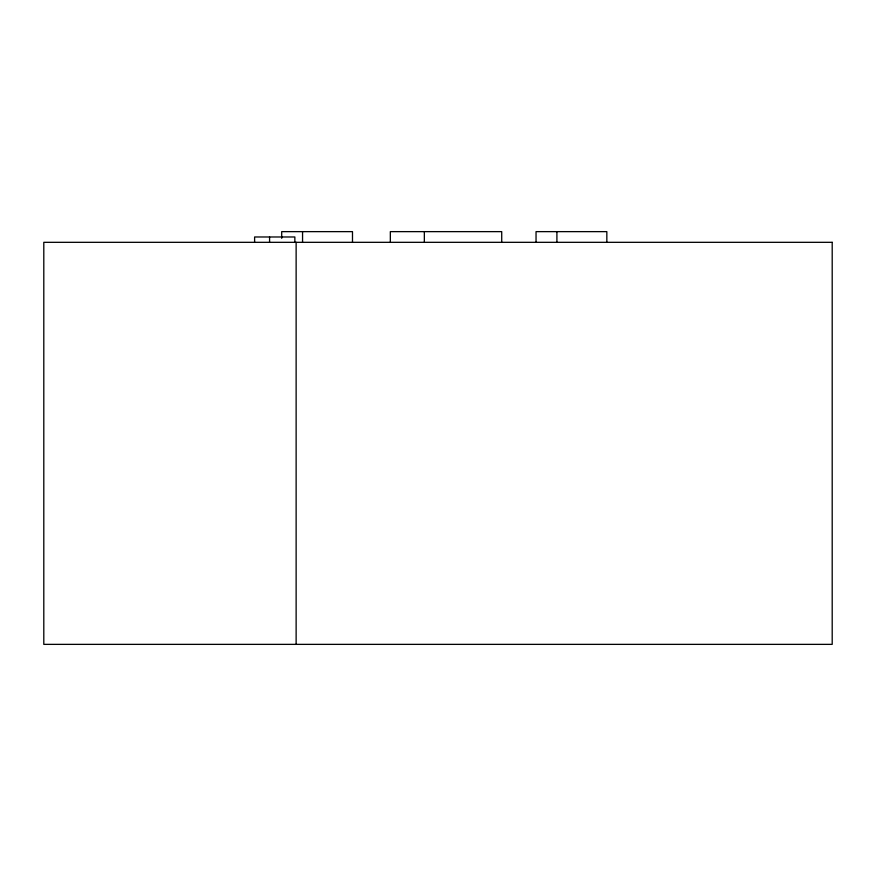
<?xml version="1.0" encoding="UTF-8"?>
<svg xmlns="http://www.w3.org/2000/svg" width="876" height="876" viewBox="0 0 876 876"><rect width="100%" height="100%" fill="white"/><g stroke="black" fill="none" stroke-linecap="round" stroke-linejoin="round"><path stroke-width="1.31" d="M606.838 242.323L606.838 231.636L536.046 231.636L536.046 242.323M556.906 231.636L556.906 242.323M501.718 242.323L501.718 231.636L390.335 231.636L390.335 242.323M424.345 231.636L424.345 242.323M352.491 242.323L352.491 231.636L281.7 231.636L281.7 238.316M302.559 231.636L302.559 242.323M296.132 242.323L296.132 644.364M294.851 242.323L294.851 236.98L254.609 236.98L254.609 242.323M269.578 236.98L269.578 242.323M832.2 242.323L43.8 242.323L43.8 644.364L832.2 644.364L832.2 242.323"/></g></svg>
